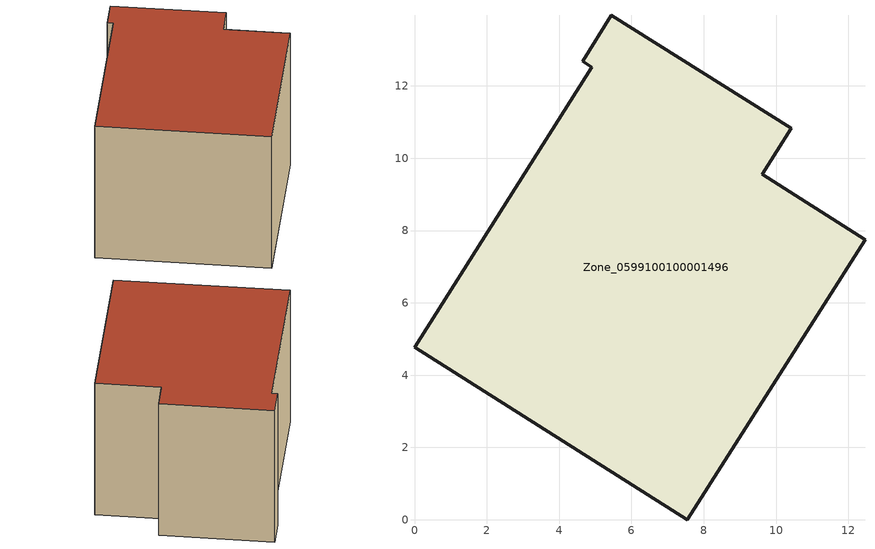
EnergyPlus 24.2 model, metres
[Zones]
Zone_0599100100001496
 floor ground (C_G): 4.65,12.68 5.44,13.96 10.42,10.82 9.62,9.55 12.46,7.75 7.55,0 0,4.77 4.91,12.52 z1.66
 wall outside (C_F): 7.55,0 12.46,7.75 9.62,9.55 10.42,10.82 5.44,13.96 4.65,12.68 4.91,12.52 0,4.77 7.55,0 z1.66:9.69
 roof outside (C_R): 4.91,12.52 0,4.77 7.55,0 12.46,7.75 9.62,9.55 10.42,10.82 5.44,13.96 4.65,12.68 z9.69
[BUILDING]
Pand.0599100100001496: North Axis=0; Terrain=City; Loads Convergence Tolerance Value=0.04; Temperature Convergence Tolerance Value=0.4; Solar Distribution=FullExterior; Maximum Number of Warmup Days=25; Minimum Number of Warmup Days=1
[Site:Location]
Rotterdam.The.Hague.AP_ZH_NLD Design_Conditions: Latitude=51.96; Longitude=4.45; Time Zone=1; Elevation=-4.5
[SITE:GROUNDTEMPERATURE:BUILDINGSURFACE]
18, 18, 18, 18, 18, 18, 18, 18, 18, 18, 18, 18
[MATERIAL] Thermal Absorptance=0.9; Solar Absorptance=0.7; Visible Absorptance=0.7
Name | Roughness | Thickness | Conductivity | Density | Specific Heat
G.TC.2006-2014 | MediumSmooth | 0.15 | 0.06 | 540 | 1210
F.TC.2006-2014 | Rough | 0.3 | 0.12 | 1920 | 840
R.TC.2006-2014 | MediumRough | 0.2 | 0.08 | 1500 | 1000
[CONSTRUCTION]
C_G: G.TC.2006-2014
C_F: F.TC.2006-2014
C_R: R.TC.2006-2014
[ZONE]
Zone_0599100100001496: Type=1; Multiplier=1; Ceiling Height=Autocalculate; Volume=Autocalculate; Floor Area=autocalculate; Part of Total Floor Area=Yes
[ZONEINFILTRATION:DESIGNFLOWRATE]
Infil_Zone_0599100100001496: Zone or ZoneList or Space or SpaceList=Zone_0599100100001496; Schedule=AlwaysOn; Design Flow Rate Calculation Method=Flow/Area; Flow Rate per Floor Area=0.0015; Constant Term Coefficient=1; Temperature Term Coefficient=0; Velocity Term Coefficient=0; Velocity Squared Term Coefficient=0
[HVACTEMPLATE:ZONE:IDEALLOADSAIRSYSTEM]
Zone_0599100100001496: Maximum Heating Supply Air Temperature=50; Minimum Cooling Supply Air Temperature=13; Maximum Heating Supply Air Humidity Ratio=0.0156; Minimum Cooling Supply Air Humidity Ratio=0.0077; Heating Limit=NoLimit; Cooling Limit=NoLimit; Dehumidification Control Type=ConstantSensibleHeatRatio; Cooling Sensible Heat Ratio=0.7; Dehumidification Setpoint=60; Humidification Control Type=None; Humidification Setpoint=30; Outdoor Air Method=None; Outdoor Air Flow Rate per Person=0.00944; Outdoor Air Flow Rate per Zone Floor Area=0; Outdoor Air Flow Rate per Zone=0; Demand Controlled Ventilation Type=None; Outdoor Air Economizer Type=NoEconomizer; Heat Recovery Type=None; Sensible Heat Recovery Effectiveness=0.7; Latent Heat Recovery Effectiveness=0.65
[ZONECONTROL:THERMOSTAT]
ThermostatControl_Zone_0599100100001496: Zone or ZoneList=Zone_0599100100001496; Control Type Schedule=DualSetpointControlType; Control 1=Thermostat_Zone_0599100100001496; Temperature Difference Between Cutout And Setpoint=0
[THERMOSTATSETPOINT:DUALSETPOINT]
Thermostat_Zone_0599100100001496: Heating Setpoint Temperature Schedule=HeatingSetpoint_Zone_0599100100001496; Cooling Setpoint Temperature Schedule=CoolingSetpoint_Zone_0599100100001496
[SCHEDULE:COMPACT]
HeatingSetpoint_Zone_0599100100001496: Through: 12/31, For: AllDays, Until: 24:00, 21
CoolingSetpoint_Zone_0599100100001496: Through: 12/31, For: AllDays, Until: 24:00, 24
DualSetpointControlType: Through: 12/31, For: AllDays, Until: 24:00, 4
AlwaysOn: Through: 12/31, For: AllDays, Until: 24:00, 1
